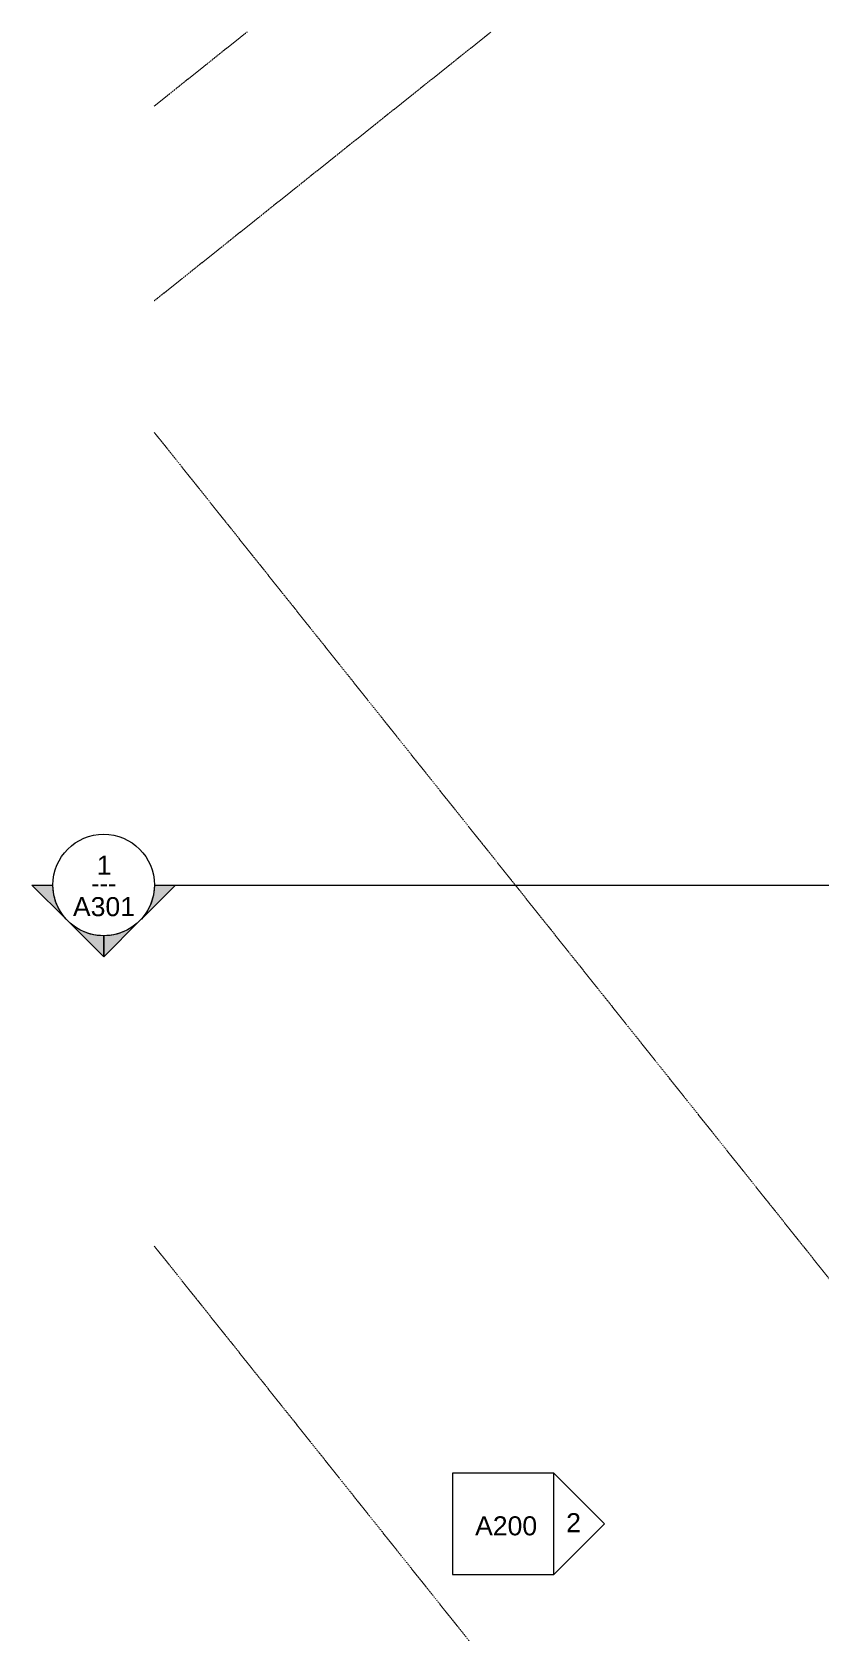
# Model space of a CAD drawing. Header units: inches. Extents: x -4182 to -1315, y 10161 to 12081.
# Drawn here: x -4182 to -3809, y 11170 to 11927 of the extents above; entities that cross this region are included whole.
import ezdxf

# ---------------------------------------------------------------- set-up
doc = ezdxf.new("R2010")
doc.units = ezdxf.units.IN
doc.header["$MEASUREMENT"] = 0
doc.linetypes.add('Double Dash 3_8_', pattern=[1, 0.375, -0.125, 0.125, -0.125, 0.125, -0.125])
doc.layers.add('C-PROP-LINE', color=91, linetype='Double Dash 3_8_', lineweight=9)
doc.layers.add('G-ANNO-SYMB', color=111, linetype='Continuous', lineweight=9)
doc.styles.add('Arial_1', font='arial.ttf', dxfattribs={"height": 9})
doc.styles.add('Century Gothic', font='ufonts.com_century-gothic.ttf', dxfattribs={"height": 9})

# ---------------------------------------------------------------- blocks, each defined once
blk = doc.blocks.new('Family - ___-1416994-STRUCTURAL SCHEMATIC  - 1ST FLOOR')
at = {"layer": 'C-PROP-LINE'}
for p, q in [((-4080.3, 11927.35), (-4124.19, 11892.33)), ((-4124.19, 11353.22), (-3256.42, 10265.73))]:
    blk.add_line(p, q, dxfattribs=at)
blk = doc.blocks.new('Family - ___-1442676-STRUCTURAL SCHEMATIC  - 1ST FLOOR')
at = {"layer": 'C-PROP-LINE'}
for p, q in [((-3964.87, 11927.35), (-4124.19, 11800.22)), ((-4124.19, 11738), (-2969.59, 10291.07))]:
    blk.add_line(p, q, dxfattribs=at)
blk = doc.blocks.new('Elevation - Detail Number-151647-STRUCTURAL SCHEMATIC  - 1ST FLOOR')
at = {"layer": 'G-ANNO-SYMB'}
for p, q in [((0.25, 0.25), (-0.25, 0.25)), ((-0.25, 0.25), (-0.25, -0.25)), ((0.25, -0.25), (0.25, 0.25)), ((-0.25, -0.25), (0.25, -0.25))]:
    blk.add_line(p, q, dxfattribs=at)
blk = doc.blocks.new('Elevation - Detail Number-151370-STRUCTURAL SCHEMATIC  - 1ST FLOOR')
at = {"layer": 'G-ANNO-SYMB'}
for p, q in [((0, 0.25), (-0.25, 0)), ((0.25, 0), (0, 0.25)), ((-0.25, 0), (0.25, 0))]:
    blk.add_line(p, q, dxfattribs=at)
blk = doc.blocks.new('Section - Section Head - Filled-22785-STRUCTURAL SCHEMATIC  - 1ST FLOOR')
at = {"layer": 'G-ANNO-SYMB'}
h = blk.add_hatch(color=256, dxfattribs=at)
edge = h.paths.add_edge_path(flags=0)
edge.add_line((-0.4268, 0.1768), (-0.25, 0.3536))
edge.add_line((-0.25, 0.3536), (-0.25, 0.25))
edge.add_arc((-0.25, 0), 0.25, 90, 135)
h = blk.add_hatch(color=256, dxfattribs=at)
edge = h.paths.add_edge_path(flags=0)
edge.add_arc((-0.25, 0), 0.25, 45, 90)
edge.add_line((-0.25, 0.25), (-0.25, 0.3536))
edge.add_line((-0.25, 0.3536), (-0.0732, 0.1768))
h = blk.add_hatch(color=256, dxfattribs=at)
edge = h.paths.add_edge_path(flags=0)
edge.add_arc((-0.25, 0), 0.2503, 137.9216, 180)
edge.add_line((-0.5003, 0), (-0.6036, 0))
edge.add_line((-0.6036, 0), (-0.4358, 0.1678))
h = blk.add_hatch(color=256, dxfattribs=at)
edge = h.paths.add_edge_path(flags=0)
edge.add_line((-0.0642, 0.1678), (0.1036, 0))
edge.add_line((0.1036, 0), (0.0003, 0))
edge.add_arc((-0.25, 0), 0.2503, 0, 42.0784)
for p, q in [((-0.25, 0.3536), (-0.4268, 0.1768)), ((-0.25, 0.25), (-0.25, 0.3536)), ((-0.0732, 0.1768), (-0.25, 0.3536)), ((-0.25, 0.3536), (-0.25, 0.25)), ((-0.4358, 0.1678), (-0.6036, 0)), ((0.1036, 0), (-0.0642, 0.1678)), ((-0.6036, 0), (-0.5003, 0)), ((0.0003, 0), (0.1036, 0))]:
    blk.add_line(p, q, dxfattribs=at)
for centre, radius, start, end in [((-0.2503, 0), 0.25, 360, 180), ((-0.25, 0), 0.25, 90, 135), ((-0.25, 0), 0.25, 45, 90), ((-0.25, 0), 0.2503, 137.9216, 180), ((-0.25, 0), 0.2503, 0, 42.0784), ((-0.2503, 0), 0.25, 180, 360)]:
    blk.add_arc(centre, radius, start, end, dxfattribs=at)

msp = doc.modelspace()

# ---------------------------------------------------------------- linework, layer by layer
at = {"layer": 'G-ANNO-SYMB'}
msp.add_line((-4124.13543, 11523.97754), (-1352.53416, 11523.97754), dxfattribs=at)

# ---------------------------------------------------------------- block references
at = {"layer": 'C-PROP-LINE'}
for name in ['Family - ___-1416994-STRUCTURAL SCHEMATIC  - 1ST FLOOR', 'Family - ___-1442676-STRUCTURAL SCHEMATIC  - 1ST FLOOR']:
    msp.add_blockref(name, (0, 0), dxfattribs=at)
at = {"layer": 'G-ANNO-SYMB', "extrusion": (0, 0, -1), "xscale": 95.99999999999994, "yscale": 95.99999999999994, "zscale": 95.99999999999994}
for name, p, rotation in [('Section - Section Head - Filled-22785-STRUCTURAL SCHEMATIC  - 1ST FLOOR', (4124.13543, 11523.97754), 180), ('Elevation - Detail Number-151370-STRUCTURAL SCHEMATIC  - 1ST FLOOR', (3935.11153, 11221.89639), 90.00000000000001)]:
    msp.add_blockref(name, p, dxfattribs=dict(at, rotation=rotation))
at = {"layer": 'G-ANNO-SYMB', "xscale": 95.99999999999994, "yscale": 95.99999999999994, "zscale": 95.99999999999994}
msp.add_blockref('Elevation - Detail Number-151647-STRUCTURAL SCHEMATIC  - 1ST FLOOR', (-3959.11153, 11221.89639), dxfattribs=at)

# ---------------------------------------------------------------- texts
at = {"layer": 'G-ANNO-SYMB', "char_height": 9, "attachment_point": 1}
for s, insert, width, style in [('1', (-4151.45641, 11537.88618), 8.484, 'Arial_1'), ('---', (-4154.10772, 11529.37949), 15.453, 'Century Gothic'), ('A301', (-4162.7005, 11518.24994), 35.754, 'Arial_1'), ('A200', (-3972.3864, 11225.44933), 35.754, 'Arial_1'), ('2', (-3929.28414, 11226.92107), 8.484, 'Arial_1')]:
    msp.add_mtext(s, dxfattribs=dict(at, insert=insert, width=width, style=style))

doc.saveas('drawing.dxf')
